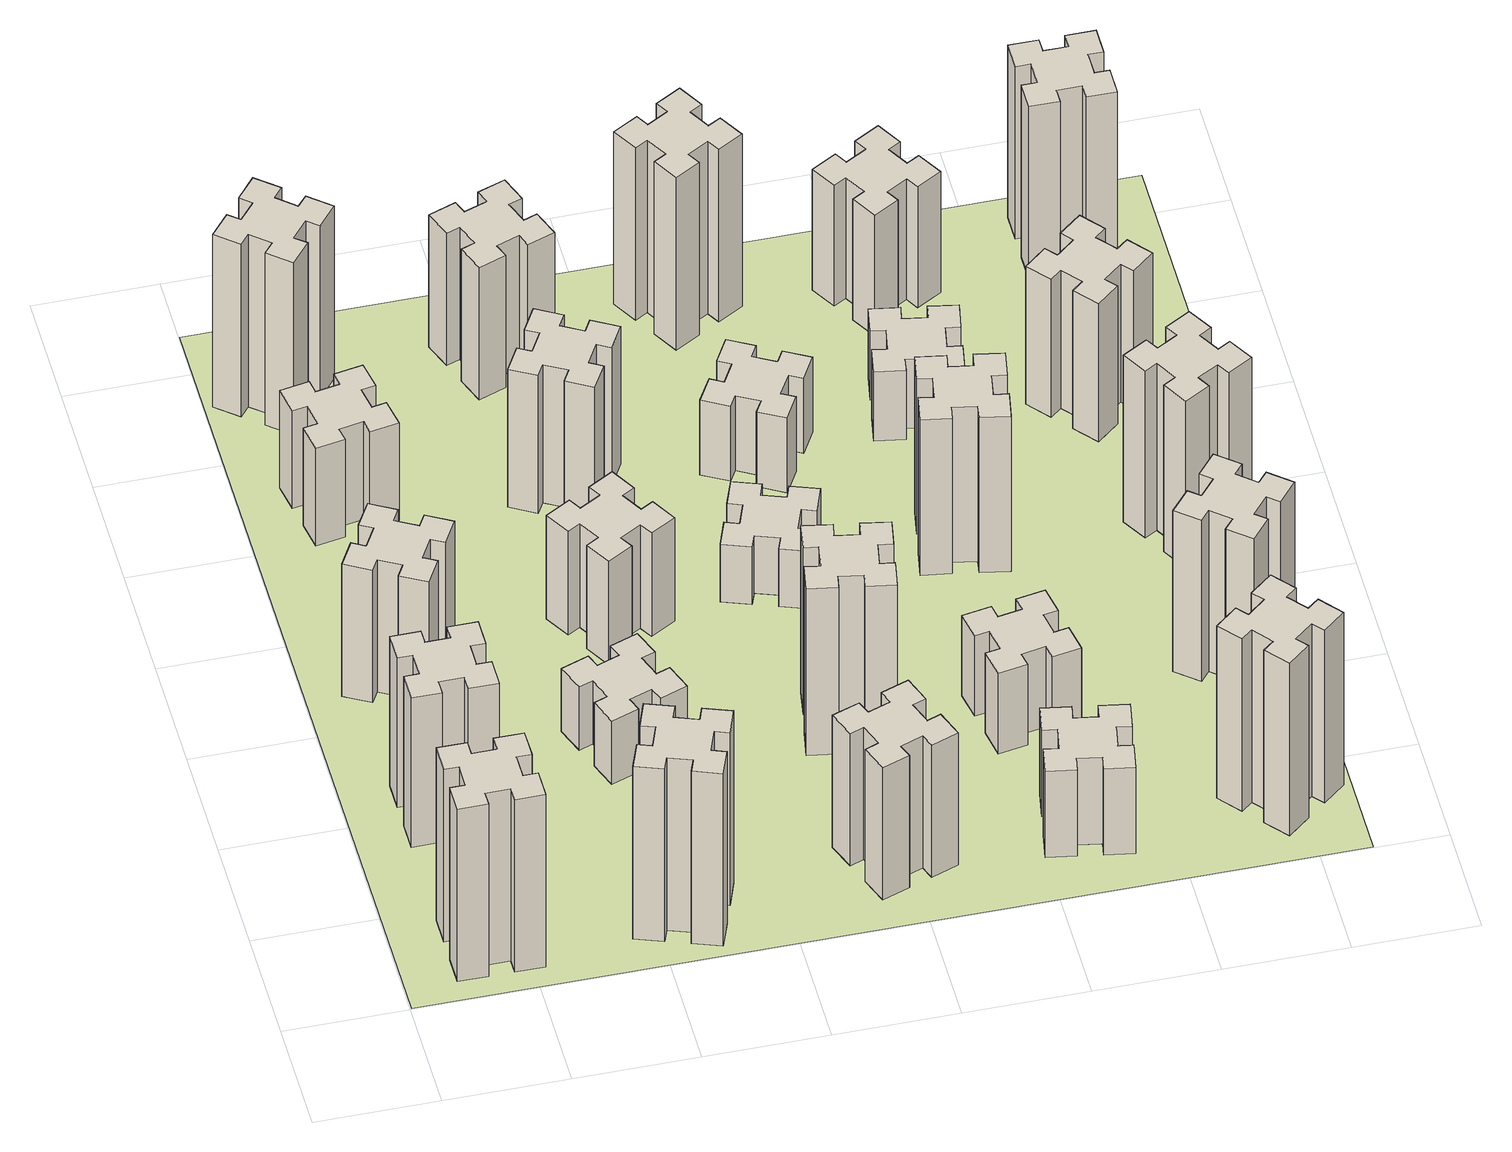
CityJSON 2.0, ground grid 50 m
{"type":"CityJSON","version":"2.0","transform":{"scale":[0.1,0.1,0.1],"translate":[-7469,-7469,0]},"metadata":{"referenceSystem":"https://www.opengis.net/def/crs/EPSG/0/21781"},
"CityObjects":{
"building1":{"type":"Building","attributes":{"class":"1000","function":"1000","usage":"1000","yearOfConstruction":2016,"roofType":"1000","measuredHeight":90,"storeysAboveGround":30,"storeysBelowGround":0},"geometry":[{"type":"Solid","lod":"1","boundaries":[[[[0,1,2,3,4,5,6,7,8,9,10,11,12,13,14,15,16,17,18,19]],[[17,16,20,21]],[[16,15,22,20]],[[15,14,23,22]],[[14,13,24,23]],[[13,12,25,24]],[[12,11,26,25]],[[11,10,27,26]],[[10,9,28,27]],[[9,8,29,28]],[[8,7,30,29]],[[7,6,31,30]],[[6,5,32,31]],[[5,4,33,32]],[[4,3,34,33]],[[3,2,35,34]],[[2,1,36,35]],[[1,0,37,36]],[[0,19,38,37]],[[19,18,39,38]],[[18,17,21,39]],[[24,25,26,27,28,29,30,31,32,33,34,35,36,37,38,39,21,20,22,23]]]]}]},
"building2":{"type":"Building","attributes":{"class":"1000","function":"1000","usage":"1000","yearOfConstruction":2016,"roofType":"1000","measuredHeight":78,"storeysAboveGround":30,"storeysBelowGround":0},"geometry":[{"type":"Solid","lod":"1","boundaries":[[[[40,41,42,43,44,45,46,47,48,49,50,51,52,53,54,55,56,57,58,59]],[[57,56,60,61]],[[56,55,62,60]],[[55,54,63,62]],[[54,53,64,63]],[[53,52,65,64]],[[52,51,66,65]],[[51,50,67,66]],[[50,49,68,67]],[[49,48,69,68]],[[48,47,70,69]],[[47,46,71,70]],[[46,45,72,71]],[[45,44,73,72]],[[44,43,74,73]],[[43,42,75,74]],[[42,41,76,75]],[[41,40,77,76]],[[40,59,78,77]],[[59,58,79,78]],[[58,57,61,79]],[[64,65,66,67,68,69,70,71,72,73,74,75,76,77,78,79,61,60,62,63]]]]}]},
"building3":{"type":"Building","attributes":{"class":"1000","function":"1000","usage":"1000","yearOfConstruction":2016,"roofType":"1000","measuredHeight":69,"storeysAboveGround":30,"storeysBelowGround":0},"geometry":[{"type":"Solid","lod":"1","boundaries":[[[[80,81,82,83,84,85,86,87,88,89,90,91,92,93,94,95,96,97,98,99]],[[97,96,100,101]],[[96,95,102,100]],[[95,94,103,102]],[[94,93,104,103]],[[93,92,105,104]],[[92,91,106,105]],[[91,90,107,106]],[[90,89,108,107]],[[89,88,109,108]],[[88,87,110,109]],[[87,86,111,110]],[[86,85,112,111]],[[85,84,113,112]],[[84,83,114,113]],[[83,82,115,114]],[[82,81,116,115]],[[81,80,117,116]],[[80,99,118,117]],[[99,98,119,118]],[[98,97,101,119]],[[104,105,106,107,108,109,110,111,112,113,114,115,116,117,118,119,101,100,102,103]]]]}]},
"building4":{"type":"Building","attributes":{"class":"1000","function":"1000","usage":"1000","yearOfConstruction":2016,"roofType":"1000","measuredHeight":51,"storeysAboveGround":30,"storeysBelowGround":0},"geometry":[{"type":"Solid","lod":"1","boundaries":[[[[120,121,122,123,124,125,126,127,128,129,130,131,132,133,134,135,136,137,138,139]],[[137,136,140,141]],[[136,135,142,140]],[[135,134,143,142]],[[134,133,144,143]],[[133,132,145,144]],[[132,131,146,145]],[[131,130,147,146]],[[130,129,148,147]],[[129,128,149,148]],[[128,127,150,149]],[[127,126,151,150]],[[126,125,152,151]],[[125,124,153,152]],[[124,123,154,153]],[[123,122,155,154]],[[122,121,156,155]],[[121,120,157,156]],[[120,139,158,157]],[[139,138,159,158]],[[138,137,141,159]],[[144,145,146,147,148,149,150,151,152,153,154,155,156,157,158,159,141,140,142,143]]]]}]},
"building5":{"type":"Building","attributes":{"class":"1000","function":"1000","usage":"1000","yearOfConstruction":2016,"roofType":"1000","measuredHeight":90,"storeysAboveGround":30,"storeysBelowGround":0},"geometry":[{"type":"Solid","lod":"1","boundaries":[[[[160,161,162,163,164,165,166,167,168,169,170,171,172,173,174,175,176,177,178,179]],[[177,176,180,181]],[[176,175,182,180]],[[175,174,183,182]],[[174,173,184,183]],[[173,172,185,184]],[[172,171,186,185]],[[171,170,187,186]],[[170,169,188,187]],[[169,168,189,188]],[[168,167,190,189]],[[167,166,191,190]],[[166,165,192,191]],[[165,164,193,192]],[[164,163,194,193]],[[163,162,195,194]],[[162,161,196,195]],[[161,160,197,196]],[[160,179,198,197]],[[179,178,199,198]],[[178,177,181,199]],[[184,185,186,187,188,189,190,191,192,193,194,195,196,197,198,199,181,180,182,183]]]]}]},
"building6":{"type":"Building","attributes":{"class":"1000","function":"1000","usage":"1000","yearOfConstruction":2016,"roofType":"1000","measuredHeight":90,"storeysAboveGround":30,"storeysBelowGround":0},"geometry":[{"type":"Solid","lod":"1","boundaries":[[[[200,201,202,203,204,205,206,207,208,209,210,211,212,213,214,215,216,217,218,219]],[[217,216,220,221]],[[216,215,222,220]],[[215,214,223,222]],[[214,213,224,223]],[[213,212,225,224]],[[212,211,226,225]],[[211,210,227,226]],[[210,209,228,227]],[[209,208,229,228]],[[208,207,230,229]],[[207,206,231,230]],[[206,205,232,231]],[[205,204,233,232]],[[204,203,234,233]],[[203,202,235,234]],[[202,201,236,235]],[[201,200,237,236]],[[200,219,238,237]],[[219,218,239,238]],[[218,217,221,239]],[[224,225,226,227,228,229,230,231,232,233,234,235,236,237,238,239,221,220,222,223]]]]}]},
"building7":{"type":"Building","attributes":{"class":"1000","function":"1000","usage":"1000","yearOfConstruction":2016,"roofType":"1000","measuredHeight":33,"storeysAboveGround":30,"storeysBelowGround":0},"geometry":[{"type":"Solid","lod":"1","boundaries":[[[[240,241,242,243,244,245,246,247,248,249,250,251,252,253,254,255,256,257,258,259]],[[257,256,260,261]],[[256,255,262,260]],[[255,254,263,262]],[[254,253,264,263]],[[253,252,265,264]],[[252,251,266,265]],[[251,250,267,266]],[[250,249,268,267]],[[249,248,269,268]],[[248,247,270,269]],[[247,246,271,270]],[[246,245,272,271]],[[245,244,273,272]],[[244,243,274,273]],[[243,242,275,274]],[[242,241,276,275]],[[241,240,277,276]],[[240,259,278,277]],[[259,258,279,278]],[[258,257,261,279]],[[264,265,266,267,268,269,270,271,272,273,274,275,276,277,278,279,261,260,262,263]]]]}]},
"building8":{"type":"Building","attributes":{"class":"1000","function":"1000","usage":"1000","yearOfConstruction":2016,"roofType":"1000","measuredHeight":54,"storeysAboveGround":30,"storeysBelowGround":0},"geometry":[{"type":"Solid","lod":"1","boundaries":[[[[280,281,282,283,284,285,286,287,288,289,290,291,292,293,294,295,296,297,298,299]],[[297,296,300,301]],[[296,295,302,300]],[[295,294,303,302]],[[294,293,304,303]],[[293,292,305,304]],[[292,291,306,305]],[[291,290,307,306]],[[290,289,308,307]],[[289,288,309,308]],[[288,287,310,309]],[[287,286,311,310]],[[286,285,312,311]],[[285,284,313,312]],[[284,283,314,313]],[[283,282,315,314]],[[282,281,316,315]],[[281,280,317,316]],[[280,299,318,317]],[[299,298,319,318]],[[298,297,301,319]],[[304,305,306,307,308,309,310,311,312,313,314,315,316,317,318,319,301,300,302,303]]]]}]},
"building9":{"type":"Building","attributes":{"class":"1000","function":"1000","usage":"1000","yearOfConstruction":2016,"roofType":"1000","measuredHeight":72,"storeysAboveGround":30,"storeysBelowGround":0},"geometry":[{"type":"Solid","lod":"1","boundaries":[[[[320,321,322,323,324,325,326,327,328,329,330,331,332,333,334,335,336,337,338,339]],[[337,336,340,341]],[[336,335,342,340]],[[335,334,343,342]],[[334,333,344,343]],[[333,332,345,344]],[[332,331,346,345]],[[331,330,347,346]],[[330,329,348,347]],[[329,328,349,348]],[[328,327,350,349]],[[327,326,351,350]],[[326,325,352,351]],[[325,324,353,352]],[[324,323,354,353]],[[323,322,355,354]],[[322,321,356,355]],[[321,320,357,356]],[[320,339,358,357]],[[339,338,359,358]],[[338,337,341,359]],[[344,345,346,347,348,349,350,351,352,353,354,355,356,357,358,359,341,340,342,343]]]]}]},
"building10":{"type":"Building","attributes":{"class":"1000","function":"1000","usage":"1000","yearOfConstruction":2016,"roofType":"1000","measuredHeight":69,"storeysAboveGround":30,"storeysBelowGround":0},"geometry":[{"type":"Solid","lod":"1","boundaries":[[[[360,361,362,363,364,365,366,367,368,369,370,371,372,373,374,375,376,377,378,379]],[[377,376,380,381]],[[376,375,382,380]],[[375,374,383,382]],[[374,373,384,383]],[[373,372,385,384]],[[372,371,386,385]],[[371,370,387,386]],[[370,369,388,387]],[[369,368,389,388]],[[368,367,390,389]],[[367,366,391,390]],[[366,365,392,391]],[[365,364,393,392]],[[364,363,394,393]],[[363,362,395,394]],[[362,361,396,395]],[[361,360,397,396]],[[360,379,398,397]],[[379,378,399,398]],[[378,377,381,399]],[[384,385,386,387,388,389,390,391,392,393,394,395,396,397,398,399,381,380,382,383]]]]}]},
"building11":{"type":"Building","attributes":{"class":"1000","function":"1000","usage":"1000","yearOfConstruction":2016,"roofType":"1000","measuredHeight":69,"storeysAboveGround":30,"storeysBelowGround":0},"geometry":[{"type":"Solid","lod":"1","boundaries":[[[[400,401,402,403,404,405,406,407,408,409,410,411,412,413,414,415,416,417,418,419]],[[417,416,420,421]],[[416,415,422,420]],[[415,414,423,422]],[[414,413,424,423]],[[413,412,425,424]],[[412,411,426,425]],[[411,410,427,426]],[[410,409,428,427]],[[409,408,429,428]],[[408,407,430,429]],[[407,406,431,430]],[[406,405,432,431]],[[405,404,433,432]],[[404,403,434,433]],[[403,402,435,434]],[[402,401,436,435]],[[401,400,437,436]],[[400,419,438,437]],[[419,418,439,438]],[[418,417,421,439]],[[424,425,426,427,428,429,430,431,432,433,434,435,436,437,438,439,421,420,422,423]]]]}]},
"building12":{"type":"Building","attributes":{"class":"1000","function":"1000","usage":"1000","yearOfConstruction":2016,"roofType":"1000","measuredHeight":87,"storeysAboveGround":30,"storeysBelowGround":0},"geometry":[{"type":"Solid","lod":"1","boundaries":[[[[440,441,442,443,444,445,446,447,448,449,450,451,452,453,454,455,456,457,458,459]],[[457,456,460,461]],[[456,455,462,460]],[[455,454,463,462]],[[454,453,464,463]],[[453,452,465,464]],[[452,451,466,465]],[[451,450,467,466]],[[450,449,468,467]],[[449,448,469,468]],[[448,447,470,469]],[[447,446,471,470]],[[446,445,472,471]],[[445,444,473,472]],[[444,443,474,473]],[[443,442,475,474]],[[442,441,476,475]],[[441,440,477,476]],[[440,459,478,477]],[[459,458,479,478]],[[458,457,461,479]],[[464,465,466,467,468,469,470,471,472,473,474,475,476,477,478,479,461,460,462,463]]]]}]},
"building13":{"type":"Building","attributes":{"class":"1000","function":"1000","usage":"1000","yearOfConstruction":2016,"roofType":"1000","measuredHeight":30,"storeysAboveGround":30,"storeysBelowGround":0},"geometry":[{"type":"Solid","lod":"1","boundaries":[[[[480,481,482,483,484,485,486,487,488,489,490,491,492,493,494,495,496,497,498,499]],[[497,496,500,501]],[[496,495,502,500]],[[495,494,503,502]],[[494,493,504,503]],[[493,492,505,504]],[[492,491,506,505]],[[491,490,507,506]],[[490,489,508,507]],[[489,488,509,508]],[[488,487,510,509]],[[487,486,511,510]],[[486,485,512,511]],[[485,484,513,512]],[[484,483,514,513]],[[483,482,515,514]],[[482,481,516,515]],[[481,480,517,516]],[[480,499,518,517]],[[499,498,519,518]],[[498,497,501,519]],[[504,505,506,507,508,509,510,511,512,513,514,515,516,517,518,519,501,500,502,503]]]]}]},
"building14":{"type":"Building","attributes":{"class":"1000","function":"1000","usage":"1000","yearOfConstruction":2016,"roofType":"1000","measuredHeight":39,"storeysAboveGround":30,"storeysBelowGround":0},"geometry":[{"type":"Solid","lod":"1","boundaries":[[[[520,521,522,523,524,525,526,527,528,529,530,531,532,533,534,535,536,537,538,539]],[[537,536,540,541]],[[536,535,542,540]],[[535,534,543,542]],[[534,533,544,543]],[[533,532,545,544]],[[532,531,546,545]],[[531,530,547,546]],[[530,529,548,547]],[[529,528,549,548]],[[528,527,550,549]],[[527,526,551,550]],[[526,525,552,551]],[[525,524,553,552]],[[524,523,554,553]],[[523,522,555,554]],[[522,521,556,555]],[[521,520,557,556]],[[520,539,558,557]],[[539,538,559,558]],[[538,537,541,559]],[[544,545,546,547,548,549,550,551,552,553,554,555,556,557,558,559,541,540,542,543]]]]}]},
"building15":{"type":"Building","attributes":{"class":"1000","function":"1000","usage":"1000","yearOfConstruction":2016,"roofType":"1000","measuredHeight":45,"storeysAboveGround":30,"storeysBelowGround":0},"geometry":[{"type":"Solid","lod":"1","boundaries":[[[[560,561,562,563,564,565,566,567,568,569,570,571,572,573,574,575,576,577,578,579]],[[577,576,580,581]],[[576,575,582,580]],[[575,574,583,582]],[[574,573,584,583]],[[573,572,585,584]],[[572,571,586,585]],[[571,570,587,586]],[[570,569,588,587]],[[569,568,589,588]],[[568,567,590,589]],[[567,566,591,590]],[[566,565,592,591]],[[565,564,593,592]],[[564,563,594,593]],[[563,562,595,594]],[[562,561,596,595]],[[561,560,597,596]],[[560,579,598,597]],[[579,578,599,598]],[[578,577,581,599]],[[584,585,586,587,588,589,590,591,592,593,594,595,596,597,598,599,581,580,582,583]]]]}]},
"building16":{"type":"Building","attributes":{"class":"1000","function":"1000","usage":"1000","yearOfConstruction":2016,"roofType":"1000","measuredHeight":90,"storeysAboveGround":30,"storeysBelowGround":0},"geometry":[{"type":"Solid","lod":"1","boundaries":[[[[600,601,602,603,604,605,606,607,608,609,610,611,612,613,614,615,616,617,618,619]],[[617,616,620,621]],[[616,615,622,620]],[[615,614,623,622]],[[614,613,624,623]],[[613,612,625,624]],[[612,611,626,625]],[[611,610,627,626]],[[610,609,628,627]],[[609,608,629,628]],[[608,607,630,629]],[[607,606,631,630]],[[606,605,632,631]],[[605,604,633,632]],[[604,603,634,633]],[[603,602,635,634]],[[602,601,636,635]],[[601,600,637,636]],[[600,619,638,637]],[[619,618,639,638]],[[618,617,621,639]],[[624,625,626,627,628,629,630,631,632,633,634,635,636,637,638,639,621,620,622,623]]]]}]},
"building17":{"type":"Building","attributes":{"class":"1000","function":"1000","usage":"1000","yearOfConstruction":2016,"roofType":"1000","measuredHeight":42,"storeysAboveGround":30,"storeysBelowGround":0},"geometry":[{"type":"Solid","lod":"1","boundaries":[[[[640,641,642,643,644,645,646,647,648,649,650,651,652,653,654,655,656,657,658,659]],[[657,656,660,661]],[[656,655,662,660]],[[655,654,663,662]],[[654,653,664,663]],[[653,652,665,664]],[[652,651,666,665]],[[651,650,667,666]],[[650,649,668,667]],[[649,648,669,668]],[[648,647,670,669]],[[647,646,671,670]],[[646,645,672,671]],[[645,644,673,672]],[[644,643,674,673]],[[643,642,675,674]],[[642,641,676,675]],[[641,640,677,676]],[[640,659,678,677]],[[659,658,679,678]],[[658,657,661,679]],[[664,665,666,667,668,669,670,671,672,673,674,675,676,677,678,679,661,660,662,663]]]]}]},
"building18":{"type":"Building","attributes":{"class":"1000","function":"1000","usage":"1000","yearOfConstruction":2016,"roofType":"1000","measuredHeight":81,"storeysAboveGround":30,"storeysBelowGround":0},"geometry":[{"type":"Solid","lod":"1","boundaries":[[[[680,681,682,683,684,685,686,687,688,689,690,691,692,693,694,695,696,697,698,699]],[[697,696,700,701]],[[696,695,702,700]],[[695,694,703,702]],[[694,693,704,703]],[[693,692,705,704]],[[692,691,706,705]],[[691,690,707,706]],[[690,689,708,707]],[[689,688,709,708]],[[688,687,710,709]],[[687,686,711,710]],[[686,685,712,711]],[[685,684,713,712]],[[684,683,714,713]],[[683,682,715,714]],[[682,681,716,715]],[[681,680,717,716]],[[680,699,718,717]],[[699,698,719,718]],[[698,697,701,719]],[[704,705,706,707,708,709,710,711,712,713,714,715,716,717,718,719,701,700,702,703]]]]}]},
"building19":{"type":"Building","attributes":{"class":"1000","function":"1000","usage":"1000","yearOfConstruction":2016,"roofType":"1000","measuredHeight":36,"storeysAboveGround":30,"storeysBelowGround":0},"geometry":[{"type":"Solid","lod":"1","boundaries":[[[[720,721,722,723,724,725,726,727,728,729,730,731,732,733,734,735,736,737,738,739]],[[737,736,740,741]],[[736,735,742,740]],[[735,734,743,742]],[[734,733,744,743]],[[733,732,745,744]],[[732,731,746,745]],[[731,730,747,746]],[[730,729,748,747]],[[729,728,749,748]],[[728,727,750,749]],[[727,726,751,750]],[[726,725,752,751]],[[725,724,753,752]],[[724,723,754,753]],[[723,722,755,754]],[[722,721,756,755]],[[721,720,757,756]],[[720,739,758,757]],[[739,738,759,758]],[[738,737,741,759]],[[744,745,746,747,748,749,750,751,752,753,754,755,756,757,758,759,741,740,742,743]]]]}]},
"building20":{"type":"Building","attributes":{"class":"1000","function":"1000","usage":"1000","yearOfConstruction":2016,"roofType":"1000","measuredHeight":90,"storeysAboveGround":30,"storeysBelowGround":0},"geometry":[{"type":"Solid","lod":"1","boundaries":[[[[760,761,762,763,764,765,766,767,768,769,770,771,772,773,774,775,776,777,778,779]],[[777,776,780,781]],[[776,775,782,780]],[[775,774,783,782]],[[774,773,784,783]],[[773,772,785,784]],[[772,771,786,785]],[[771,770,787,786]],[[770,769,788,787]],[[769,768,789,788]],[[768,767,790,789]],[[767,766,791,790]],[[766,765,792,791]],[[765,764,793,792]],[[764,763,794,793]],[[763,762,795,794]],[[762,761,796,795]],[[761,760,797,796]],[[760,779,798,797]],[[779,778,799,798]],[[778,777,781,799]],[[784,785,786,787,788,789,790,791,792,793,794,795,796,797,798,799,781,780,782,783]]]]}]},
"building21":{"type":"Building","attributes":{"class":"1000","function":"1000","usage":"1000","yearOfConstruction":2016,"roofType":"1000","measuredHeight":63,"storeysAboveGround":30,"storeysBelowGround":0},"geometry":[{"type":"Solid","lod":"1","boundaries":[[[[800,801,802,803,804,805,806,807,808,809,810,811,812,813,814,815,816,817,818,819]],[[817,816,820,821]],[[816,815,822,820]],[[815,814,823,822]],[[814,813,824,823]],[[813,812,825,824]],[[812,811,826,825]],[[811,810,827,826]],[[810,809,828,827]],[[809,808,829,828]],[[808,807,830,829]],[[807,806,831,830]],[[806,805,832,831]],[[805,804,833,832]],[[804,803,834,833]],[[803,802,835,834]],[[802,801,836,835]],[[801,800,837,836]],[[800,819,838,837]],[[819,818,839,838]],[[818,817,821,839]],[[824,825,826,827,828,829,830,831,832,833,834,835,836,837,838,839,821,820,822,823]]]]}]},
"building22":{"type":"Building","attributes":{"class":"1000","function":"1000","usage":"1000","yearOfConstruction":2016,"roofType":"1000","measuredHeight":84,"storeysAboveGround":30,"storeysBelowGround":0},"geometry":[{"type":"Solid","lod":"1","boundaries":[[[[840,841,842,843,844,845,846,847,848,849,850,851,852,853,854,855,856,857,858,859]],[[857,856,860,861]],[[856,855,862,860]],[[855,854,863,862]],[[854,853,864,863]],[[853,852,865,864]],[[852,851,866,865]],[[851,850,867,866]],[[850,849,868,867]],[[849,848,869,868]],[[848,847,870,869]],[[847,846,871,870]],[[846,845,872,871]],[[845,844,873,872]],[[844,843,874,873]],[[843,842,875,874]],[[842,841,876,875]],[[841,840,877,876]],[[840,859,878,877]],[[859,858,879,878]],[[858,857,861,879]],[[864,865,866,867,868,869,870,871,872,873,874,875,876,877,878,879,861,860,862,863]]]]}]},
"building23":{"type":"Building","attributes":{"class":"1000","function":"1000","usage":"1000","yearOfConstruction":2016,"roofType":"1000","measuredHeight":87,"storeysAboveGround":30,"storeysBelowGround":0},"geometry":[{"type":"Solid","lod":"1","boundaries":[[[[880,881,882,883,884,885,886,887,888,889,890,891,892,893,894,895,896,897,898,899]],[[897,896,900,901]],[[896,895,902,900]],[[895,894,903,902]],[[894,893,904,903]],[[893,892,905,904]],[[892,891,906,905]],[[891,890,907,906]],[[890,889,908,907]],[[889,888,909,908]],[[888,887,910,909]],[[887,886,911,910]],[[886,885,912,911]],[[885,884,913,912]],[[884,883,914,913]],[[883,882,915,914]],[[882,881,916,915]],[[881,880,917,916]],[[880,899,918,917]],[[899,898,919,918]],[[898,897,901,919]],[[904,905,906,907,908,909,910,911,912,913,914,915,916,917,918,919,901,900,902,903]]]]}]},
"building24":{"type":"Building","attributes":{"class":"1000","function":"1000","usage":"1000","yearOfConstruction":2016,"roofType":"1000","measuredHeight":72,"storeysAboveGround":30,"storeysBelowGround":0},"geometry":[{"type":"Solid","lod":"1","boundaries":[[[[920,921,922,923,924,925,926,927,928,929,930,931,932,933,934,935,936,937,938,939]],[[937,936,940,941]],[[936,935,942,940]],[[935,934,943,942]],[[934,933,944,943]],[[933,932,945,944]],[[932,931,946,945]],[[931,930,947,946]],[[930,929,948,947]],[[929,928,949,948]],[[928,927,950,949]],[[927,926,951,950]],[[926,925,952,951]],[[925,924,953,952]],[[924,923,954,953]],[[923,922,955,954]],[[922,921,956,955]],[[921,920,957,956]],[[920,939,958,957]],[[939,938,959,958]],[[938,937,941,959]],[[944,945,946,947,948,949,950,951,952,953,954,955,956,957,958,959,941,940,942,943]]]]}]},
"building25":{"type":"Building","attributes":{"class":"1000","function":"1000","usage":"1000","yearOfConstruction":2016,"roofType":"1000","measuredHeight":90,"storeysAboveGround":30,"storeysBelowGround":0},"geometry":[{"type":"Solid","lod":"1","boundaries":[[[[960,961,962,963,964,965,966,967,968,969,970,971,972,973,974,975,976,977,978,979]],[[977,976,980,981]],[[976,975,982,980]],[[975,974,983,982]],[[974,973,984,983]],[[973,972,985,984]],[[972,971,986,985]],[[971,970,987,986]],[[970,969,988,987]],[[969,968,989,988]],[[968,967,990,989]],[[967,966,991,990]],[[966,965,992,991]],[[965,964,993,992]],[[964,963,994,993]],[[963,962,995,994]],[[962,961,996,995]],[[961,960,997,996]],[[960,979,998,997]],[[979,978,999,998]],[[978,977,981,999]],[[984,985,986,987,988,989,990,991,992,993,994,995,996,997,998,999,981,980,982,983]]]]}]},
"landuse1":{"type":"LandUse","attributes":{"name":"plot1","function":"1010"},"geometry":[{"type":"MultiSurface","lod":"1","boundaries":[[[1000,1001,1002,1003]]]}]}
},
"vertices":[
[265,325,0],[265,225,0],[205,225,0],[205,105,0],[325,105,0],[325,165,0],[425,165,0],[425,105,0],[545,105,0],[545,225,0],[485,225,0],[485,325,0],[545,325,0],[545,445,0],[425,445,0],[425,385,0],[325,385,0],[325,445,0],[205,445,0],[205,325,0],[325,385,900],[325,445,900],[425,385,900],[425,445,900],[545,445,900],[545,325,900],[485,325,900],[485,225,900],[545,225,900],[545,105,900],[425,105,900],[425,165,900],[325,165,900],[325,105,900],[205,105,900],[205,225,900],[265,225,900],[265,325,900],[205,325,900],[205,445,900],
[265,1065,0],[265,965,0],[205,965,0],[205,845,0],[325,845,0],[325,905,0],[425,905,0],[425,845,0],[545,845,0],[545,965,0],[485,965,0],[485,1065,0],[545,1065,0],[545,1185,0],[425,1185,0],[425,1125,0],[325,1125,0],[325,1185,0],[205,1185,0],[205,1065,0],[325,1125,780],[325,1185,780],[425,1125,780],[425,1185,780],[545,1185,780],[545,1065,780],[485,1065,780],[485,965,780],[545,965,780],[545,845,780],[425,845,780],[425,905,780],[325,905,780],[325,845,780],[205,845,780],[205,965,780],[265,965,780],[265,1065,780],[205,1065,780],[205,1185,780],
[474,1826,0],[387,1876,0],[417,1928,0],[313,1988,0],[253,1884,0],[305,1854,0],[255,1767,0],[203,1797,0],[143,1693,0],[247,1633,0],[277,1685,0],[364,1635,0],[334,1583,0],[438,1523,0],[498,1627,0],[446,1657,0],[496,1744,0],[548,1714,0],[608,1818,0],[504,1878,0],[496,1744,690],[548,1714,690],[446,1657,690],[498,1627,690],[438,1523,690],[334,1583,690],[364,1635,690],[277,1685,690],[247,1633,690],[143,1693,690],[203,1797,690],[255,1767,690],[305,1854,690],[253,1884,690],[313,1988,690],[417,1928,690],[387,1876,690],[474,1826,690],[504,1878,690],[608,1818,690],
[405,2812,0],[307,2795,0],[297,2854,0],[178,2833,0],[199,2715,0],[258,2725,0],[276,2627,0],[217,2617,0],[237,2498,0],[356,2519,0],[345,2578,0],[444,2596,0],[454,2537,0],[572,2557,0],[551,2676,0],[492,2665,0],[475,2764,0],[534,2774,0],[513,2892,0],[395,2871,0],[475,2764,510],[534,2774,510],[492,2665,510],[551,2676,510],[572,2557,510],[454,2537,510],[444,2596,510],[345,2578,510],[356,2519,510],[237,2498,510],[217,2617,510],[276,2627,510],[258,2725,510],[199,2715,510],[178,2833,510],[297,2854,510],[307,2795,510],[405,2812,510],[395,2871,510],[513,2892,510],
[1029,360,0],[995,266,0],[939,287,0],[897,174,0],[1010,133,0],[1031,189,0],[1125,155,0],[1104,99,0],[1217,57,0],[1258,170,0],[1202,191,0],[1236,285,0],[1292,264,0],[1333,377,0],[1220,418,0],[1200,362,0],[1106,396,0],[1127,452,0],[1014,493,0],[973,380,0],[1106,396,900],[1127,452,900],[1200,362,900],[1220,418,900],[1333,377,900],[1292,264,900],[1236,285,900],[1202,191,900],[1258,170,900],[1217,57,900],[1104,99,900],[1125,155,900],[1031,189,900],[1010,133,900],[897,174,900],[939,287,900],[995,266,900],[1029,360,900],[973,380,900],[1014,493,900],
[384,3387,0],[308,3452,0],[346,3498,0],[254,3575,0],[177,3483,0],[223,3444,0],[159,3368,0],[113,3406,0],[36,3314,0],[128,3237,0],[166,3283,0],[243,3219,0],[204,3173,0],[296,3096,0],[373,3188,0],[327,3226,0],[392,3303,0],[438,3264,0],[515,3356,0],[423,3433,0],[392,3303,900],[438,3264,900],[327,3226,900],[373,3188,900],[296,3096,900],[204,3173,900],[243,3219,900],[166,3283,900],[128,3237,900],[36,3314,900],[113,3406,900],[159,3368,900],[223,3444,900],[177,3483,900],[254,3575,900],[346,3498,900],[308,3452,900],[384,3387,900],[423,3433,900],[515,3356,900],
[1125,1336,0],[1031,1302,0],[1010,1358,0],[897,1317,0],[939,1204,0],[995,1225,0],[1029,1131,0],[973,1110,0],[1014,997,0],[1127,1039,0],[1106,1095,0],[1200,1129,0],[1220,1073,0],[1333,1114,0],[1292,1227,0],[1236,1206,0],[1202,1300,0],[1258,1320,0],[1217,1433,0],[1104,1392,0],[1202,1300,330],[1258,1320,330],[1236,1206,330],[1292,1227,330],[1333,1114,330],[1220,1073,330],[1200,1129,330],[1106,1095,330],[1127,1039,330],[1014,997,330],[973,1110,330],[1029,1131,330],[995,1225,330],[939,1204,330],[897,1317,330],[1010,1358,330],[1031,1302,330],[1125,1336,330],[1104,1392,330],[1217,1433,330],
[1336,1867,0],[1286,1954,0],[1338,1984,0],[1278,2088,0],[1174,2028,0],[1204,1976,0],[1117,1926,0],[1087,1978,0],[983,1918,0],[1043,1814,0],[1095,1844,0],[1145,1757,0],[1093,1727,0],[1153,1623,0],[1257,1683,0],[1227,1735,0],[1314,1785,0],[1344,1733,0],[1448,1793,0],[1388,1897,0],[1314,1785,540],[1344,1733,540],[1227,1735,540],[1257,1683,540],[1153,1623,540],[1093,1727,540],[1145,1757,540],[1095,1844,540],[1043,1814,540],[983,1918,540],[1087,1978,540],[1117,1926,540],[1204,1976,540],[1174,2028,540],[1278,2088,540],[1338,1984,540],[1286,1954,540],[1336,1867,540],[1388,1897,540],[1448,1793,540],
[1314,2666,0],[1227,2716,0],[1257,2768,0],[1153,2828,0],[1093,2724,0],[1145,2694,0],[1095,2607,0],[1043,2637,0],[983,2533,0],[1087,2473,0],[1117,2525,0],[1204,2475,0],[1174,2423,0],[1278,2363,0],[1338,2467,0],[1286,2497,0],[1336,2584,0],[1388,2554,0],[1448,2658,0],[1344,2718,0],[1336,2584,720],[1388,2554,720],[1286,2497,720],[1338,2467,720],[1278,2363,720],[1174,2423,720],[1204,2475,720],[1117,2525,720],[1087,2473,720],[983,2533,720],[1043,2637,720],[1095,2607,720],[1145,2694,720],[1093,2724,720],[1153,2828,720],[1257,2768,720],[1227,2716,720],[1314,2666,720],[1344,2718,720],[1448,2658,720],
[1965,496,0],[1871,462,0],[1850,518,0],[1737,477,0],[1779,364,0],[1835,385,0],[1869,291,0],[1813,270,0],[1854,157,0],[1967,199,0],[1946,255,0],[2040,289,0],[2060,233,0],[2173,274,0],[2132,387,0],[2076,366,0],[2042,460,0],[2098,480,0],[2057,593,0],[1944,552,0],[2042,460,690],[2098,480,690],[2076,366,690],[2132,387,690],[2173,274,690],[2060,233,690],[2040,289,690],[1946,255,690],[1967,199,690],[1854,157,690],[1813,270,690],[1869,291,690],[1835,385,690],[1779,364,690],[1737,477,690],[1850,518,690],[1871,462,690],[1965,496,690],[1944,552,690],[2057,593,690],
[1125,3456,0],[1031,3422,0],[1010,3478,0],[897,3437,0],[939,3324,0],[995,3345,0],[1029,3251,0],[973,3230,0],[1014,3117,0],[1127,3159,0],[1106,3215,0],[1200,3249,0],[1220,3193,0],[1333,3234,0],[1292,3347,0],[1236,3326,0],[1202,3420,0],[1258,3440,0],[1217,3553,0],[1104,3512,0],[1202,3420,690],[1258,3440,690],[1236,3326,690],[1292,3347,690],[1333,3234,690],[1220,3193,690],[1200,3249,690],[1106,3215,690],[1127,3159,690],[1014,3117,690],[973,3230,690],[1029,3251,690],[995,3345,690],[939,3324,690],[897,3437,690],[1010,3478,690],[1031,3422,690],[1125,3456,690],[1104,3512,690],[1217,3553,690],
[2055,1047,0],[2072,1145,0],[2131,1135,0],[2152,1253,0],[2034,1274,0],[2024,1215,0],[1925,1232,0],[1936,1291,0],[1817,1312,0],[1797,1194,0],[1856,1184,0],[1838,1085,0],[1779,1096,0],[1758,977,0],[1877,957,0],[1887,1016,0],[1985,998,0],[1975,939,0],[2093,918,0],[2114,1037,0],[1985,998,870],[1975,939,870],[1887,1016,870],[1877,957,870],[1758,977,870],[1779,1096,870],[1838,1085,870],[1856,1184,870],[1797,1194,870],[1817,1312,870],[1936,1291,870],[1925,1232,870],[2024,1215,870],[2034,1274,870],[2152,1253,870],[2131,1135,870],[2072,1145,870],[2055,1047,870],[2114,1037,870],[2093,918,870],
[1940,2042,0],[1846,2076,0],[1867,2132,0],[1754,2173,0],[1713,2060,0],[1769,2040,0],[1735,1946,0],[1679,1967,0],[1637,1854,0],[1750,1813,0],[1771,1869,0],[1865,1835,0],[1844,1779,0],[1957,1737,0],[1998,1850,0],[1942,1871,0],[1976,1965,0],[2032,1944,0],[2073,2057,0],[1960,2098,0],[1976,1965,300],[2032,1944,300],[1942,1871,300],[1998,1850,300],[1957,1737,300],[1844,1779,300],[1865,1835,300],[1771,1869,300],[1750,1813,300],[1637,1854,300],[1679,1967,300],[1735,1946,300],[1769,2040,300],[1713,2060,300],[1754,2173,300],[1867,2132,300],[1846,2076,300],[1940,2042,300],[1960,2098,300],[2073,2057,300],
[2026,2497,0],[2076,2584,0],[2128,2554,0],[2188,2658,0],[2084,2718,0],[2054,2666,0],[1967,2716,0],[1997,2768,0],[1893,2828,0],[1833,2724,0],[1885,2694,0],[1835,2607,0],[1783,2637,0],[1723,2533,0],[1827,2473,0],[1857,2525,0],[1944,2475,0],[1914,2423,0],[2018,2363,0],[2078,2467,0],[1944,2475,390],[1914,2423,390],[1857,2525,390],[1827,2473,390],[1723,2533,390],[1783,2637,390],[1835,2607,390],[1885,2694,390],[1833,2724,390],[1893,2828,390],[1997,2768,390],[1967,2716,390],[2054,2666,390],[2084,2718,390],[2188,2658,390],[2128,2554,390],[2076,2584,390],[2026,2497,390],[2078,2467,390],[2018,2363,390],
[2596,444,0],[2578,345,0],[2519,356,0],[2498,237,0],[2617,217,0],[2627,276,0],[2725,258,0],[2715,199,0],[2833,178,0],[2854,297,0],[2795,307,0],[2812,405,0],[2871,395,0],[2892,513,0],[2774,534,0],[2764,475,0],[2665,492,0],[2676,551,0],[2557,572,0],[2537,454,0],[2665,492,450],[2676,551,450],[2764,475,450],[2774,534,450],[2892,513,450],[2871,395,450],[2812,405,450],[2795,307,450],[2854,297,450],[2833,178,450],[2715,199,450],[2725,258,450],[2627,276,450],[2617,217,450],[2498,237,450],[2519,356,450],[2578,345,450],[2596,444,450],[2537,454,450],[2557,572,450],
[1844,3556,0],[1757,3506,0],[1727,3558,0],[1623,3498,0],[1683,3394,0],[1735,3424,0],[1785,3337,0],[1733,3307,0],[1793,3203,0],[1897,3263,0],[1867,3315,0],[1954,3365,0],[1984,3313,0],[2088,3373,0],[2028,3477,0],[1976,3447,0],[1926,3534,0],[1978,3564,0],[1918,3668,0],[1814,3608,0],[1926,3534,900],[1978,3564,900],[1976,3447,900],[2028,3477,900],[2088,3373,900],[1984,3313,900],[1954,3365,900],[1867,3315,900],[1897,3263,900],[1793,3203,900],[1733,3307,900],[1785,3337,900],[1735,3424,900],[1683,3394,900],[1623,3498,900],[1727,3558,900],[1757,3506,900],[1844,3556,900],[1814,3608,900],[1918,3668,900],
[2625,1132,0],[2527,1115,0],[2517,1174,0],[2398,1153,0],[2419,1035,0],[2478,1045,0],[2496,947,0],[2437,937,0],[2457,818,0],[2576,839,0],[2565,898,0],[2664,916,0],[2674,857,0],[2792,877,0],[2771,996,0],[2712,985,0],[2695,1084,0],[2754,1094,0],[2733,1212,0],[2615,1191,0],[2695,1084,420],[2754,1094,420],[2712,985,420],[2771,996,420],[2792,877,420],[2674,857,420],[2664,916,420],[2565,898,420],[2576,839,420],[2457,818,420],[2437,937,420],[2496,947,420],[2478,1045,420],[2419,1035,420],[2398,1153,420],[2517,1174,420],[2527,1115,420],[2625,1132,420],[2615,1191,420],[2733,1212,420],
[2527,1856,0],[2625,1838,0],[2615,1779,0],[2733,1758,0],[2754,1877,0],[2695,1887,0],[2712,1985,0],[2771,1975,0],[2792,2093,0],[2674,2114,0],[2664,2055,0],[2565,2072,0],[2576,2131,0],[2457,2152,0],[2437,2034,0],[2496,2024,0],[2478,1925,0],[2419,1936,0],[2398,1817,0],[2517,1797,0],[2478,1925,810],[2419,1936,810],[2496,2024,810],[2437,2034,810],[2457,2152,810],[2576,2131,810],[2565,2072,810],[2664,2055,810],[2674,2114,810],[2792,2093,810],[2771,1975,810],[2712,1985,810],[2695,1887,810],[2754,1877,810],[2733,1758,810],[2615,1779,810],[2625,1838,810],[2527,1856,810],[2517,1797,810],[2398,1817,810],
[2664,2795,0],[2565,2812,0],[2576,2871,0],[2457,2892,0],[2437,2774,0],[2496,2764,0],[2478,2665,0],[2419,2676,0],[2398,2557,0],[2517,2537,0],[2527,2596,0],[2625,2578,0],[2615,2519,0],[2733,2498,0],[2754,2617,0],[2695,2627,0],[2712,2725,0],[2771,2715,0],[2792,2833,0],[2674,2854,0],[2712,2725,360],[2771,2715,360],[2695,2627,360],[2754,2617,360],[2733,2498,360],[2615,2519,360],[2625,2578,360],[2527,2596,360],[2517,2537,360],[2398,2557,360],[2419,2676,360],[2478,2665,360],[2496,2764,360],[2437,2774,360],[2457,2892,360],[2576,2871,360],[2565,2812,360],[2664,2795,360],[2674,2854,360],[2792,2833,360],
[3468,259,0],[3544,323,0],[3583,277,0],[3675,354,0],[3598,446,0],[3552,408,0],[3487,484,0],[3533,523,0],[3456,615,0],[3364,538,0],[3403,492,0],[3326,427,0],[3288,473,0],[3196,396,0],[3273,304,0],[3319,343,0],[3383,266,0],[3337,228,0],[3414,136,0],[3506,213,0],[3383,266,900],[3337,228,900],[3319,343,900],[3273,304,900],[3196,396,900],[3288,473,900],[3326,427,900],[3403,492,900],[3364,538,900],[3456,615,900],[3533,523,900],[3487,484,900],[3552,408,900],[3598,446,900],[3675,354,900],[3583,277,900],[3544,323,900],[3468,259,900],[3506,213,900],[3414,136,900],
[2716,3347,0],[2666,3434,0],[2718,3464,0],[2658,3568,0],[2554,3508,0],[2584,3456,0],[2497,3406,0],[2467,3458,0],[2363,3398,0],[2423,3294,0],[2475,3324,0],[2525,3237,0],[2473,3207,0],[2533,3103,0],[2637,3163,0],[2607,3215,0],[2694,3265,0],[2724,3213,0],[2828,3273,0],[2768,3377,0],[2694,3265,630],[2724,3213,630],[2607,3215,630],[2637,3163,630],[2533,3103,630],[2473,3207,630],[2525,3237,630],[2475,3324,630],[2423,3294,630],[2363,3398,630],[2467,3458,630],[2497,3406,630],[2584,3456,630],[2554,3508,630],[2658,3568,630],[2718,3464,630],[2666,3434,630],[2716,3347,630],[2768,3377,630],[2828,3273,630],
[3487,1006,0],[3552,1083,0],[3598,1044,0],[3675,1136,0],[3583,1213,0],[3544,1167,0],[3468,1232,0],[3506,1278,0],[3414,1355,0],[3337,1263,0],[3383,1224,0],[3319,1148,0],[3273,1186,0],[3196,1094,0],[3288,1017,0],[3326,1063,0],[3403,999,0],[3364,953,0],[3456,876,0],[3533,968,0],[3403,999,840],[3364,953,840],[3326,1063,840],[3288,1017,840],[3196,1094,840],[3273,1186,840],[3319,1148,840],[3383,1224,840],[3337,1263,840],[3414,1355,840],[3506,1278,840],[3468,1232,840],[3544,1167,840],[3583,1213,840],[3675,1136,840],[3598,1044,840],[3552,1083,840],[3487,1006,840],[3533,968,840],[3456,876,840],
[3556,1867,0],[3506,1954,0],[3558,1984,0],[3498,2088,0],[3394,2028,0],[3424,1976,0],[3337,1926,0],[3307,1978,0],[3203,1918,0],[3263,1814,0],[3315,1844,0],[3365,1757,0],[3313,1727,0],[3373,1623,0],[3477,1683,0],[3447,1735,0],[3534,1785,0],[3564,1733,0],[3668,1793,0],[3608,1897,0],[3534,1785,870],[3564,1733,870],[3447,1735,870],[3477,1683,870],[3373,1623,870],[3313,1727,870],[3365,1757,870],[3315,1844,870],[3263,1814,870],[3203,1918,870],[3307,1978,870],[3337,1926,870],[3424,1976,870],[3394,2028,870],[3498,2088,870],[3558,1984,870],[3506,1954,870],[3556,1867,870],[3608,1897,870],[3668,1793,870],
[3119,2563,0],[3183,2486,0],[3137,2448,0],[3214,2356,0],[3306,2433,0],[3268,2479,0],[3344,2543,0],[3383,2497,0],[3475,2574,0],[3398,2666,0],[3352,2628,0],[3287,2704,0],[3333,2743,0],[3256,2835,0],[3164,2758,0],[3203,2712,0],[3126,2647,0],[3088,2693,0],[2996,2616,0],[3073,2524,0],[3126,2647,720],[3088,2693,720],[3203,2712,720],[3164,2758,720],[3256,2835,720],[3333,2743,720],[3287,2704,720],[3352,2628,720],[3398,2666,720],[3475,2574,720],[3383,2497,720],[3344,2543,720],[3268,2479,720],[3306,2433,720],[3214,2356,720],[3137,2448,720],[3183,2486,720],[3119,2563,720],[3073,2524,720],[2996,2616,720],
[3285,3325,0],[3385,3325,0],[3385,3265,0],[3505,3265,0],[3505,3385,0],[3445,3385,0],[3445,3485,0],[3505,3485,0],[3505,3605,0],[3385,3605,0],[3385,3545,0],[3285,3545,0],[3285,3605,0],[3165,3605,0],[3165,3485,0],[3225,3485,0],[3225,3385,0],[3165,3385,0],[3165,3265,0],[3285,3265,0],[3225,3385,900],[3165,3385,900],[3225,3485,900],[3165,3485,900],[3165,3605,900],[3285,3605,900],[3285,3545,900],[3385,3545,900],[3385,3605,900],[3505,3605,900],[3505,3485,900],[3445,3485,900],[3445,3385,900],[3505,3385,900],[3505,3265,900],[3385,3265,900],[3385,3325,900],[3285,3325,900],[3285,3265,900],[3165,3265,900],
[5,3705,0],[3705,3705,0],[3705,5,0],[5,5,0]
]}
